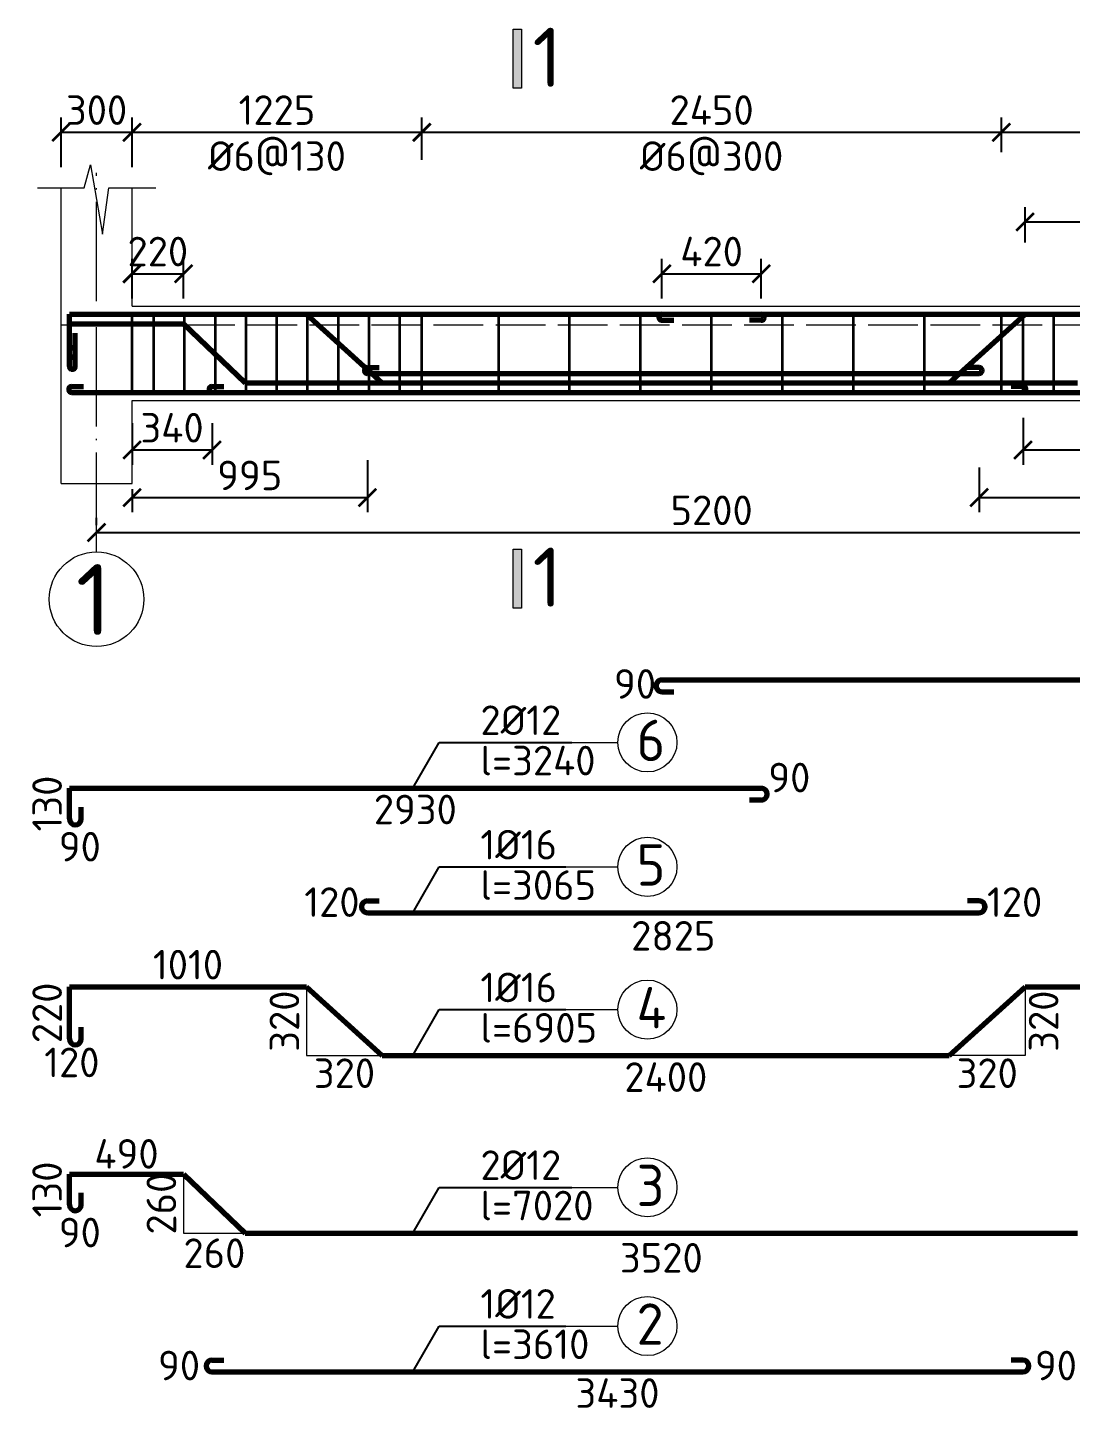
# Model space of a CAD drawing. Header units: millimetres. Extents: x 0 to 4970, y -594 to 1412.
# Drawn here: x 2406.9 to 2495, y 319.1 to 436.4 of the extents above; entities that cross this region are included whole.
import ezdxf

# ---------------------------------------------------------------- set-up
doc = ezdxf.new("R2010")
doc.units = ezdxf.units.MM
doc.header["$LTSCALE"] = 0.35
doc.header["$PDMODE"] = 3
doc.linetypes.add('ACAD_ISO02W100', pattern=[15, 12, -3])
doc.linetypes.add('ACAD_ISO04W100', pattern=[30, 24, -3, 0, -3])
doc.layers.get('0').update_dxf_attribs({"lineweight": 50})
for name, color, linetype, lineweight in [('Cot Dai', 7, 'Continuous', 35), ('Cot thep', 2, 'Continuous', 70), ('Cotthepcat', 3, 'Continuous', 70), ('Duong Bao', 6, 'Continuous', 18), ('Kich Thuoc', 1, 'Continuous', 20), ('Ky Hieu', 4, 'Continuous', 20), ('Net Khuat', 5, 'ACAD_ISO02W100', 20), ('NetCat', 7, 'Continuous', 20), ('Text', 40, 'Continuous', 20), ('Truc', 3, 'ACAD_ISO04W100', 20)]:
    doc.layers.add(name, color=color, linetype=linetype, lineweight=lineweight)
doc.styles.get("Standard").update_dxf_attribs({"font": 'isocpeur.ttf'})
doc.styles.add('VN', font='')
doc.styles.get('VN').set_extended_font_data('TCVN 7284')
doc.dimstyles.new('Dim20', dxfattribs={"dimtxt": 2.5, "dimasz": 1.5, "dimexe": 1.25, "dimexo": 0.625, "dimtad": 1, "dimlfac": 20, "dimtxsty": 'Standard', "dimblk": 'ARCHTICK', "dimcen": 2.5, "dimadec": 0, "dimazin": 0, "dimtfac": 1, "dimtmove": 0, "dimatfit": 3, "dimfxl": 1, "dimarcsym": 0})
doc.dimstyles.new('Dim50', dxfattribs={"dimtxt": 2.5, "dimasz": 1.5, "dimexe": 1.25, "dimexo": 0.625, "dimtad": 1, "dimlfac": 50, "dimtxsty": 'Standard', "dimblk": 'ARCHTICK', "dimcen": 2.5, "dimadec": 0, "dimazin": 0, "dimtfac": 1, "dimtmove": 0, "dimatfit": 3, "dimfxl": 1, "dimarcsym": 0})
doc.dimstyles.new('Dim50KT', dxfattribs={"dimtxt": 2.5, "dimasz": 1.5, "dimexe": 1.25, "dimexo": 0.625, "dimtad": 1, "dimlfac": 50, "dimtxsty": 'Standard', "dimblk": 'ARCHTICK', "dimcen": 2.5, "dimse1": 1, "dimse2": 1, "dimsd1": 1, "dimsd2": 1, "dimadec": 0, "dimazin": 0, "dimtfac": 1, "dimtmove": 0, "dimatfit": 3, "dimfxl": 1, "dimarcsym": 0})

# ---------------------------------------------------------------- blocks, each defined once
blk = doc.blocks.new('_ArchTick')
at = {"color": 0, "linetype": 'ByBlock', "const_width": 0.15}
blk.add_lwpolyline([(-0.5, -0.5), (0.5, 0.5)], dxfattribs=at)
blk = doc.blocks.new('*D1162')
at = {"layer": 'Defpoints', "color": 0}
for p in [(2412.69, 393.75), (2516.69, 393.75), (2516.69, 393.75)]:
    blk.add_point(p, dxfattribs=at)
at = {"layer": 'Kich Thuoc', "color": 0, "lineweight": -2}
for p, q in [((2412.69, 394.38), (2412.69, 395)), ((2516.69, 394.38), (2516.69, 395)), ((2412.69, 393.75), (2516.69, 393.75))]:
    blk.add_line(p, q, dxfattribs=at)
at = {"layer": 'Kich Thuoc', "color": 0, "lineweight": -2, "xscale": 1.5, "yscale": 1.5, "zscale": 1.5, "rotation": 180}
blk.add_blockref('_ArchTick', (2412.69, 393.75), dxfattribs=at)
at = {"layer": 'Kich Thuoc', "color": 0, "lineweight": -2, "xscale": 1.5, "yscale": 1.5, "zscale": 1.5}
blk.add_blockref('_ArchTick', (2516.69, 393.75), dxfattribs=at)
at = {"layer": 'Kich Thuoc', "color": 0, "insert": (2464.69, 395.63), "char_height": 2.5, "attachment_point": 5}
blk.add_mtext('5200', dxfattribs=at)
blk = doc.blocks.new('*D1164')
at = {"layer": 'Defpoints', "color": 0}
for p in [(2415.69, 427.59), (2409.69, 424.02), (2415.69, 424.02)]:
    blk.add_point(p, dxfattribs=at)
at = {"layer": 'Kich Thuoc', "color": 0, "lineweight": -2}
for p, q in [((2409.69, 424.65), (2409.69, 428.84)), ((2415.69, 424.65), (2415.69, 428.84)), ((2409.69, 427.59), (2415.69, 427.59))]:
    blk.add_line(p, q, dxfattribs=at)
at = {"layer": 'Kich Thuoc', "color": 0, "lineweight": -2, "xscale": 1.5, "yscale": 1.5, "zscale": 1.5, "rotation": 180}
blk.add_blockref('_ArchTick', (2409.69, 427.59), dxfattribs=at)
at = {"layer": 'Kich Thuoc', "color": 0, "lineweight": -2, "xscale": 1.5, "yscale": 1.5, "zscale": 1.5}
blk.add_blockref('_ArchTick', (2415.69, 427.59), dxfattribs=at)
at = {"layer": 'Kich Thuoc', "color": 0, "insert": (2412.69, 429.47), "char_height": 2.5, "attachment_point": 5}
blk.add_mtext('300', dxfattribs=at)
blk = doc.blocks.new('*D1165')
at = {"layer": 'Defpoints', "color": 0}
for p in [(2440.19, 427.59), (2415.69, 424.02), (2440.19, 424.65)]:
    blk.add_point(p, dxfattribs=at)
at = {"layer": 'Kich Thuoc', "color": 0, "lineweight": -2}
for p, q in [((2415.69, 424.65), (2415.69, 428.84)), ((2440.19, 425.27), (2440.19, 428.84)), ((2415.69, 427.59), (2440.19, 427.59))]:
    blk.add_line(p, q, dxfattribs=at)
at = {"layer": 'Kich Thuoc', "color": 0, "lineweight": -2, "xscale": 1.5, "yscale": 1.5, "zscale": 1.5, "rotation": 180}
blk.add_blockref('_ArchTick', (2415.69, 427.59), dxfattribs=at)
at = {"layer": 'Kich Thuoc', "color": 0, "lineweight": -2, "xscale": 1.5, "yscale": 1.5, "zscale": 1.5}
blk.add_blockref('_ArchTick', (2440.19, 427.59), dxfattribs=at)
at = {"layer": 'Kich Thuoc', "color": 0, "insert": (2427.94, 429.47), "char_height": 2.5, "attachment_point": 5}
blk.add_mtext('1225', dxfattribs=at)
blk = doc.blocks.new('*D1166')
at = {"layer": 'Defpoints', "color": 0}
for p in [(2489.19, 427.59), (2489.19, 425.27), (2440.19, 424.65)]:
    blk.add_point(p, dxfattribs=at)
at = {"layer": 'Kich Thuoc', "color": 0, "lineweight": -2}
for p, q in [((2440.19, 425.27), (2440.19, 428.84)), ((2489.19, 425.9), (2489.19, 428.84)), ((2440.19, 427.59), (2489.19, 427.59))]:
    blk.add_line(p, q, dxfattribs=at)
at = {"layer": 'Kich Thuoc', "color": 0, "lineweight": -2, "xscale": 1.5, "yscale": 1.5, "zscale": 1.5, "rotation": 180}
blk.add_blockref('_ArchTick', (2440.19, 427.59), dxfattribs=at)
at = {"layer": 'Kich Thuoc', "color": 0, "lineweight": -2, "xscale": 1.5, "yscale": 1.5, "zscale": 1.5}
blk.add_blockref('_ArchTick', (2489.19, 427.59), dxfattribs=at)
at = {"layer": 'Kich Thuoc', "color": 0, "insert": (2464.69, 429.47), "char_height": 2.5, "attachment_point": 5}
blk.add_mtext('2450', dxfattribs=at)
blk = doc.blocks.new('*D1167')
at = {"layer": 'Defpoints', "color": 0}
for p in [(2513.69, 427.59), (2489.19, 425.27), (2513.69, 425.9)]:
    blk.add_point(p, dxfattribs=at)
at = {"layer": 'Kich Thuoc', "color": 0, "lineweight": -2}
for p, q in [((2489.19, 425.9), (2489.19, 428.84)), ((2513.69, 426.52), (2513.69, 428.84)), ((2489.19, 427.59), (2513.69, 427.59))]:
    blk.add_line(p, q, dxfattribs=at)
at = {"layer": 'Kich Thuoc', "color": 0, "lineweight": -2, "xscale": 1.5, "yscale": 1.5, "zscale": 1.5, "rotation": 180}
blk.add_blockref('_ArchTick', (2489.19, 427.59), dxfattribs=at)
at = {"layer": 'Kich Thuoc', "color": 0, "lineweight": -2, "xscale": 1.5, "yscale": 1.5, "zscale": 1.5}
blk.add_blockref('_ArchTick', (2513.69, 427.59), dxfattribs=at)
at = {"layer": 'Kich Thuoc', "color": 0, "insert": (2501.44, 429.47), "char_height": 2.5, "attachment_point": 5}
blk.add_mtext('1225', dxfattribs=at)
blk = doc.blocks.new('*D1216')
at = {"layer": 'Defpoints', "color": 0}
for p in [(2420.05, 415.63), (2415.69, 412.9), (2420.05, 412.9)]:
    blk.add_point(p, dxfattribs=at)
at = {"layer": 'Kich Thuoc', "color": 0, "lineweight": -2}
for p, q in [((2415.69, 413.53), (2415.69, 416.88)), ((2420.05, 413.53), (2420.05, 416.88)), ((2415.69, 415.63), (2420.05, 415.63))]:
    blk.add_line(p, q, dxfattribs=at)
at = {"layer": 'Kich Thuoc', "color": 0, "lineweight": -2, "xscale": 1.5, "yscale": 1.5, "zscale": 1.5, "rotation": 180}
blk.add_blockref('_ArchTick', (2415.69, 415.63), dxfattribs=at)
at = {"layer": 'Kich Thuoc', "color": 0, "lineweight": -2, "xscale": 1.5, "yscale": 1.5, "zscale": 1.5}
blk.add_blockref('_ArchTick', (2420.05, 415.63), dxfattribs=at)
at = {"layer": 'Kich Thuoc', "color": 0, "insert": (2417.87, 417.51), "char_height": 2.5, "attachment_point": 5}
blk.add_mtext('220', dxfattribs=at)
blk = doc.blocks.new('*D1174')
at = {"layer": 'Defpoints', "color": 0}
for p in [(2491.02, 404.06), (2513.69, 404.25), (2513.69, 400.73)]:
    blk.add_point(p, dxfattribs=at)
at = {"layer": 'Kich Thuoc', "color": 0, "lineweight": -2}
for p, q in [((2513.69, 403.63), (2513.69, 399.48)), ((2491.02, 403.44), (2491.02, 399.48)), ((2491.02, 400.73), (2513.69, 400.73))]:
    blk.add_line(p, q, dxfattribs=at)
at = {"layer": 'Kich Thuoc', "color": 0, "lineweight": -2, "xscale": 1.5, "yscale": 1.5, "zscale": 1.5, "rotation": 180}
blk.add_blockref('_ArchTick', (2491.02, 400.73), dxfattribs=at)
at = {"layer": 'Kich Thuoc', "color": 0, "lineweight": -2, "xscale": 1.5, "yscale": 1.5, "zscale": 1.5}
blk.add_blockref('_ArchTick', (2513.69, 400.73), dxfattribs=at)
at = {"layer": 'Kich Thuoc', "color": 0, "insert": (2502.35, 402.61), "char_height": 2.5, "attachment_point": 5}
blk.add_mtext('1135', dxfattribs=at)
blk = doc.blocks.new('*D1086')
at = {"layer": 'Defpoints', "color": 0}
for p in [(2415.69, 403.63), (2422.45, 403.63), (2422.45, 400.73)]:
    blk.add_point(p, dxfattribs=at)
at = {"layer": 'Kich Thuoc', "color": 0, "lineweight": -2}
for p, q in [((2415.69, 403), (2415.69, 399.48)), ((2422.45, 403), (2422.45, 399.48)), ((2415.69, 400.73), (2422.45, 400.73))]:
    blk.add_line(p, q, dxfattribs=at)
at = {"layer": 'Kich Thuoc', "color": 0, "lineweight": -2, "xscale": 1.5, "yscale": 1.5, "zscale": 1.5, "rotation": 180}
blk.add_blockref('_ArchTick', (2415.69, 400.73), dxfattribs=at)
at = {"layer": 'Kich Thuoc', "color": 0, "lineweight": -2, "xscale": 1.5, "yscale": 1.5, "zscale": 1.5}
blk.add_blockref('_ArchTick', (2422.45, 400.73), dxfattribs=at)
at = {"layer": 'Kich Thuoc', "color": 0, "insert": (2419.07, 402.61), "char_height": 2.5, "attachment_point": 5}
blk.add_mtext('340', dxfattribs=at)
blk = doc.blocks.new('*D1114')
at = {"layer": 'Defpoints', "color": 0}
for p in [(2513.69, 420.02), (2513.69, 417.79), (2491.19, 417.65)]:
    blk.add_point(p, dxfattribs=at)
at = {"layer": 'Kich Thuoc', "color": 0, "lineweight": -2}
for p, q in [((2491.19, 418.27), (2491.19, 421.27)), ((2513.69, 418.41), (2513.69, 421.27)), ((2491.19, 420.02), (2513.69, 420.02))]:
    blk.add_line(p, q, dxfattribs=at)
at = {"layer": 'Kich Thuoc', "color": 0, "lineweight": -2, "xscale": 1.5, "yscale": 1.5, "zscale": 1.5, "rotation": 180}
blk.add_blockref('_ArchTick', (2491.19, 420.02), dxfattribs=at)
at = {"layer": 'Kich Thuoc', "color": 0, "lineweight": -2, "xscale": 1.5, "yscale": 1.5, "zscale": 1.5}
blk.add_blockref('_ArchTick', (2513.69, 420.02), dxfattribs=at)
at = {"layer": 'Kich Thuoc', "color": 0, "insert": (2502.44, 421.9), "char_height": 2.5, "attachment_point": 5}
blk.add_mtext('1125', dxfattribs=at)
blk = doc.blocks.new('_None')
blk = doc.blocks.new('*D1193')
at = {"layer": 'Defpoints', "color": 0}
for p in [(2410.39, 339.5), (2410.39, 336.9), (2410.39, 336.9)]:
    blk.add_point(p, dxfattribs=at)
at = {"layer": 'Kich Thuoc', "color": 0, "insert": (2408.51, 338.2), "char_height": 2.5, "attachment_point": 5, "rotation": 90}
blk.add_mtext('130', dxfattribs=at)
blk = doc.blocks.new('*D1218')
at = {"layer": 'Defpoints', "color": 0}
for p in [(2410.39, 372.13), (2410.39, 369.53), (2410.39, 369.53)]:
    blk.add_point(p, dxfattribs=at)
at = {"layer": 'Kich Thuoc', "color": 0, "insert": (2408.51, 370.83), "char_height": 2.5, "attachment_point": 5, "rotation": 90}
blk.add_mtext('130', dxfattribs=at)
blk = doc.blocks.new('*D1219')
at = {"layer": 'Defpoints', "color": 0}
for p in [(2410.39, 355.33), (2410.39, 350.93), (2410.39, 350.93)]:
    blk.add_point(p, dxfattribs=at)
at = {"layer": 'Kich Thuoc', "color": 0, "insert": (2408.51, 353.13), "char_height": 2.5, "attachment_point": 5, "rotation": 90}
blk.add_mtext('220', dxfattribs=at)
blk = doc.blocks.new('*D1177')
at = {"layer": 'Defpoints', "color": 0}
for p in [(2435.59, 362.47), (2487.31, 362.47), (2487.31, 357.78)]:
    blk.add_point(p, dxfattribs=at)
at = {"layer": 'Kich Thuoc', "color": 0, "insert": (2461.45, 359.65), "char_height": 2.5, "attachment_point": 5}
blk.add_mtext('2825', dxfattribs=at)
blk = doc.blocks.new('*D1220')
at = {"layer": 'Defpoints', "color": 0}
for p in [(2410.39, 355.33), (2430.45, 355.33), (2430.45, 355.33)]:
    blk.add_point(p, dxfattribs=at)
at = {"layer": 'Kich Thuoc', "color": 0, "insert": (2420.42, 357.21), "char_height": 2.5, "attachment_point": 5}
blk.add_mtext('1010', dxfattribs=at)
blk = doc.blocks.new('*D1221')
at = {"layer": 'Defpoints', "color": 0}
for p in [(2430.45, 349.53), (2436.85, 349.53), (2436.85, 346.15)]:
    blk.add_point(p, dxfattribs=at)
at = {"layer": 'Kich Thuoc', "color": 0, "insert": (2433.65, 348.03), "char_height": 2.5, "attachment_point": 5}
blk.add_mtext('320', dxfattribs=at)
blk = doc.blocks.new('*D1222')
at = {"layer": 'Defpoints', "color": 0}
for p in [(2430.45, 355.33), (2430.45, 349.53), (2430.45, 349.53)]:
    blk.add_point(p, dxfattribs=at)
at = {"layer": 'Kich Thuoc', "color": 0, "insert": (2428.57, 352.43), "char_height": 2.5, "attachment_point": 5, "rotation": 90}
blk.add_mtext('320', dxfattribs=at)
blk = doc.blocks.new('*D1223')
at = {"layer": 'Defpoints', "color": 0}
for p in [(2484.79, 349.53), (2491.19, 349.53), (2484.79, 346.15)]:
    blk.add_point(p, dxfattribs=at)
at = {"layer": 'Kich Thuoc', "color": 0, "insert": (2487.99, 348.03), "char_height": 2.5, "attachment_point": 5}
blk.add_mtext('320', dxfattribs=at)
blk = doc.blocks.new('*D1178')
at = {"layer": 'Defpoints', "color": 0}
for p in [(2494.63, 355.33), (2494.63, 349.53), (2494.63, 349.53)]:
    blk.add_point(p, dxfattribs=at)
at = {"layer": 'Kich Thuoc', "color": 0, "insert": (2492.76, 352.43), "char_height": 2.5, "attachment_point": 5, "rotation": 90}
blk.add_mtext('320', dxfattribs=at)
blk = doc.blocks.new('*D1179')
at = {"layer": 'Defpoints', "color": 0}
for p in [(2436.85, 349.89), (2484.79, 349.89), (2484.79, 345.83)]:
    blk.add_point(p, dxfattribs=at)
at = {"layer": 'Kich Thuoc', "color": 0, "insert": (2460.82, 347.7), "char_height": 2.5, "attachment_point": 5}
blk.add_mtext('2400', dxfattribs=at)
blk = doc.blocks.new('*D1180')
at = {"layer": 'Defpoints', "color": 0}
for p in [(2491.19, 355.11), (2533.88, 355.11), (2533.88, 355.11)]:
    blk.add_point(p, dxfattribs=at)
at = {"layer": 'Kich Thuoc', "color": 0, "insert": (2512.54, 356.99), "char_height": 2.5, "attachment_point": 5}
blk.add_mtext('2135', dxfattribs=at)
blk = doc.blocks.new('*D1181')
at = {"layer": 'Defpoints', "color": 0}
for p in [(2410.39, 339.34), (2420.05, 339.34), (2420.05, 339.34)]:
    blk.add_point(p, dxfattribs=at)
at = {"layer": 'Kich Thuoc', "color": 0, "insert": (2415.22, 341.21), "char_height": 2.5, "attachment_point": 5}
blk.add_mtext('490', dxfattribs=at)
blk = doc.blocks.new('*D1224')
at = {"layer": 'Defpoints', "color": 0}
for p in [(2420.05, 334.5), (2425.25, 334.5), (2425.25, 330.93)]:
    blk.add_point(p, dxfattribs=at)
at = {"layer": 'Kich Thuoc', "color": 0, "insert": (2422.65, 332.81), "char_height": 2.5, "attachment_point": 5}
blk.add_mtext('260', dxfattribs=at)
blk = doc.blocks.new('*D1225')
at = {"layer": 'Defpoints', "color": 0}
for p in [(2420.05, 339.5), (2420.05, 334.5), (2420.05, 334.5)]:
    blk.add_point(p, dxfattribs=at)
at = {"layer": 'Kich Thuoc', "color": 0, "insert": (2418.17, 337), "char_height": 2.5, "attachment_point": 5, "rotation": 90}
blk.add_mtext('260', dxfattribs=at)
blk = doc.blocks.new('*D1227')
at = {"layer": 'Defpoints', "color": 0}
for p in [(2425.25, 334.5), (2495.63, 334.5), (2495.63, 330.54)]:
    blk.add_point(p, dxfattribs=at)
at = {"layer": 'Kich Thuoc', "color": 0, "insert": (2460.44, 332.42), "char_height": 2.5, "attachment_point": 5}
blk.add_mtext('3520', dxfattribs=at)
blk = doc.blocks.new('*D1183')
at = {"layer": 'Defpoints', "color": 0}
for p in [(2422.45, 323), (2491.02, 323), (2491.02, 319.11)]:
    blk.add_point(p, dxfattribs=at)
at = {"layer": 'Kich Thuoc', "color": 0, "insert": (2456.73, 320.98), "char_height": 2.5, "attachment_point": 5}
blk.add_mtext('3430', dxfattribs=at)
blk = doc.blocks.new('*D1189')
at = {"layer": 'Defpoints', "color": 0}
for p in [(2460.49, 379.12), (2676.89, 379.12), (2676.89, 377.36)]:
    blk.add_point(p, dxfattribs=at)
at = {"layer": 'Kich Thuoc', "color": 0, "insert": (2568.69, 379.24), "char_height": 2.5, "attachment_point": 5}
blk.add_mtext('10820', dxfattribs=at)
blk = doc.blocks.new('*D1240')
at = {"layer": 'Defpoints', "color": 0}
for p in [(2410.39, 372.13), (2468.89, 372.13), (2468.89, 368.46)]:
    blk.add_point(p, dxfattribs=at)
at = {"layer": 'Kich Thuoc', "color": 0, "insert": (2439.64, 370.33), "char_height": 2.5, "attachment_point": 5}
blk.add_mtext('2930', dxfattribs=at)
blk = doc.blocks.new('*D1190')
at = {"layer": 'Defpoints', "color": 0}
for p in [(2468.89, 415.63), (2460.49, 412.9), (2468.89, 412.9)]:
    blk.add_point(p, dxfattribs=at)
at = {"layer": 'Kich Thuoc', "color": 0, "lineweight": -2}
for p, q in [((2460.49, 413.53), (2460.49, 416.88)), ((2468.89, 413.53), (2468.89, 416.88)), ((2460.49, 415.63), (2468.89, 415.63))]:
    blk.add_line(p, q, dxfattribs=at)
at = {"layer": 'Kich Thuoc', "color": 0, "lineweight": -2, "xscale": 1.5, "yscale": 1.5, "zscale": 1.5, "rotation": 180}
blk.add_blockref('_ArchTick', (2460.49, 415.63), dxfattribs=at)
at = {"layer": 'Kich Thuoc', "color": 0, "lineweight": -2, "xscale": 1.5, "yscale": 1.5, "zscale": 1.5}
blk.add_blockref('_ArchTick', (2468.89, 415.63), dxfattribs=at)
at = {"layer": 'Kich Thuoc', "color": 0, "insert": (2464.69, 417.51), "char_height": 2.5, "attachment_point": 5}
blk.add_mtext('420', dxfattribs=at)
blk = doc.blocks.new('*D1191')
at = {"layer": 'Defpoints', "color": 0}
for p in [(2435.59, 400.51), (2415.69, 398.05), (2435.59, 396.71)]:
    blk.add_point(p, dxfattribs=at)
at = {"layer": 'Kich Thuoc', "color": 0, "lineweight": -2}
for p, q in [((2435.59, 399.88), (2435.59, 395.46)), ((2415.69, 397.42), (2415.69, 395.46)), ((2415.69, 396.71), (2435.59, 396.71))]:
    blk.add_line(p, q, dxfattribs=at)
at = {"layer": 'Kich Thuoc', "color": 0, "lineweight": -2, "xscale": 1.5, "yscale": 1.5, "zscale": 1.5, "rotation": 180}
blk.add_blockref('_ArchTick', (2415.69, 396.71), dxfattribs=at)
at = {"layer": 'Kich Thuoc', "color": 0, "lineweight": -2, "xscale": 1.5, "yscale": 1.5, "zscale": 1.5}
blk.add_blockref('_ArchTick', (2435.59, 396.71), dxfattribs=at)
at = {"layer": 'Kich Thuoc', "color": 0, "insert": (2425.64, 398.58), "char_height": 2.5, "attachment_point": 5}
blk.add_mtext('995', dxfattribs=at)
blk = doc.blocks.new('*D1192')
at = {"layer": 'Defpoints', "color": 0}
for p in [(2487.31, 399.88), (2513.69, 399.88), (2513.69, 396.71)]:
    blk.add_point(p, dxfattribs=at)
at = {"layer": 'Kich Thuoc', "color": 0, "lineweight": -2}
for p, q in [((2487.31, 399.26), (2487.31, 395.46)), ((2513.69, 399.26), (2513.69, 395.46)), ((2487.31, 396.71), (2513.69, 396.71))]:
    blk.add_line(p, q, dxfattribs=at)
at = {"layer": 'Kich Thuoc', "color": 0, "lineweight": -2, "xscale": 1.5, "yscale": 1.5, "zscale": 1.5, "rotation": 180}
blk.add_blockref('_ArchTick', (2487.31, 396.71), dxfattribs=at)
at = {"layer": 'Kich Thuoc', "color": 0, "lineweight": -2, "xscale": 1.5, "yscale": 1.5, "zscale": 1.5}
blk.add_blockref('_ArchTick', (2513.69, 396.71), dxfattribs=at)
at = {"layer": 'Kich Thuoc', "color": 0, "insert": (2500.5, 398.58), "char_height": 2.5, "attachment_point": 5}
blk.add_mtext('1320', dxfattribs=at)

msp = doc.modelspace()

# ---------------------------------------------------------------- hatches: boundary and pattern name
at = {"layer": 'NetCat'}
h = msp.add_hatch(color=256, dxfattribs=at)
h.paths.add_polyline_path([(2447.925547, 436.313503), (2448.625547, 436.313503), (2448.625547, 431.313503), (2447.925547, 431.313503)])
edge = h.paths.add_edge_path(flags=17)
edge.add_line((2447.925547, 431.313503), (2447.925547, 436.313503))
h = msp.add_hatch(color=256, dxfattribs=at)
h.paths.add_polyline_path([(2447.925547, 392.352505), (2448.625547, 392.352505), (2448.625547, 387.352505), (2447.925547, 387.352505)])
edge = h.paths.add_edge_path(flags=17)
edge.add_line((2447.925547, 387.352505), (2447.925547, 392.352505))

# ---------------------------------------------------------------- linework, layer by layer
at = {"layer": 'Cot Dai'}
for p, q in [((2415.687385, 405.600186), (2415.687385, 412.200186)), ((2417.537385, 405.600186), (2417.537385, 412.200186)), ((2420.137385, 405.600186), (2420.137385, 412.200186)), ((2422.737385, 405.600186), (2422.737385, 412.200186)), ((2425.337385, 405.600186), (2425.337385, 412.200186)), ((2427.937385, 405.600186), (2427.937385, 412.200186)), ((2430.537385, 405.600186), (2430.537385, 412.200186)), ((2433.137385, 405.600186), (2433.137385, 412.200186)), ((2435.737385, 405.600186), (2435.737385, 412.200186)), ((2438.337385, 405.600186), (2438.337385, 412.200186)), ((2440.187385, 405.600186), (2440.187385, 412.200186)), ((2446.687385, 405.600186), (2446.687385, 412.200186)), ((2452.687385, 405.600186), (2452.687385, 412.200186)), ((2458.687385, 405.600186), (2458.687385, 412.200186)), ((2464.687385, 405.600186), (2464.687385, 412.200186)), ((2470.687385, 405.600186), (2470.687385, 412.200186)), ((2476.687385, 405.600186), (2476.687385, 412.200186)), ((2482.687385, 405.600186), (2482.687385, 412.200186)), ((2489.187385, 405.600186), (2489.187385, 412.200186)), ((2491.037385, 405.600186), (2491.037385, 412.200186)), ((2493.637385, 405.600186), (2493.637385, 412.200186))]:
    msp.add_line(p, q, dxfattribs=at)
at = {"layer": 'Cot thep'}
for p, q in [((2410.387385, 412.200186), (2467.887385, 412.200186)), ((2410.387385, 412.200186), (2425.248426, 412.200186)), ((2410.387385, 409.600186), (2410.387385, 412.200186)), ((2410.387385, 407.800186), (2410.387385, 412.200186)), ((2430.448426, 412.200186), (2436.848426, 406.400186)), ((2461.487385, 412.200186), (2672.687385, 412.200186)), ((2484.789258, 406.400186), (2491.189258, 412.200186)), ((2410.387385, 411.400186), (2420.048426, 411.400186)), ((2410.387385, 408.800186), (2410.387385, 411.400186)), ((2420.048426, 411.400186), (2425.248426, 406.400186)), ((2460.487385, 411.700186), (2461.487385, 411.700186)), ((2468.887385, 411.700186), (2467.887385, 411.700186)), ((2410.887385, 409.600186), (2410.887385, 410.600186)), ((2410.887385, 408.800186), (2410.887385, 409.800186)), ((2410.887385, 407.800186), (2410.887385, 408.800186)), ((2435.586981, 407.200186), (2487.314743, 407.200186)), ((2425.248426, 406.400186), (2495.63138, 406.400186)), ((2436.848426, 406.400186), (2484.789258, 406.400186)), ((2410.587385, 405.600186), (2519.687385, 405.600186)), ((2460.487385, 381.284687), (2676.887385, 381.284687)), ((2410.387385, 372.127763), (2468.887385, 372.127763)), ((2410.387385, 369.527763), (2410.387385, 372.127763)), ((2435.586981, 361.601058), (2487.314743, 361.601058)), ((2410.387385, 355.330708), (2430.448426, 355.330708)), ((2410.387385, 350.930708), (2410.387385, 355.330708)), ((2430.448426, 355.330708), (2436.848426, 349.530708)), ((2484.789258, 349.530708), (2491.189258, 355.330708)), ((2491.189258, 355.330708), (2533.881748, 355.330708)), ((2436.848426, 349.530708), (2484.789258, 349.530708)), ((2410.387385, 339.502834), (2420.048426, 339.502834)), ((2410.387385, 336.902834), (2410.387385, 339.502834)), ((2420.048426, 339.502834), (2425.248426, 334.502834)), ((2425.248426, 334.502834), (2495.63138, 334.502834)), ((2422.448426, 322.771229), (2491.017383, 322.771229))]:
    msp.add_line(p, q, dxfattribs=at)
for centre, start, end in [((2460.487385, 411.950186), 90, 270), ((2468.887385, 411.950186), 270, 90), ((2410.637385, 409.600186), 180, 0), ((2410.637385, 408.800186), 180, 0), ((2410.637385, 407.800186), 180, 0)]:
    msp.add_arc(centre, 0.25, start, end, dxfattribs=at)
at = {"layer": 'Cotthepcat'}
for p, q in [((2435.586981, 407.700186), (2436.586981, 407.700186)), ((2487.314743, 407.700186), (2486.314743, 407.700186)), ((2410.587385, 406.100186), (2411.587385, 406.100186)), ((2422.448426, 406.100186), (2423.448426, 406.100186)), ((2491.017383, 406.100186), (2490.017383, 406.100186)), ((2460.487385, 380.284687), (2461.487385, 380.284687)), ((2468.887385, 371.127763), (2467.887385, 371.127763)), ((2411.387385, 369.527763), (2411.387385, 370.527763)), ((2435.586981, 362.601058), (2436.586981, 362.601058)), ((2487.314743, 362.601058), (2486.314743, 362.601058)), ((2411.387385, 350.930708), (2411.387385, 351.930708)), ((2411.387385, 336.902834), (2411.387385, 337.902834)), ((2422.448426, 323.771229), (2423.448426, 323.771229)), ((2491.017383, 323.771229), (2490.017383, 323.771229))]:
    msp.add_line(p, q, dxfattribs=at)
for centre, radius, start, end in [((2435.586981, 407.450186), 0.25, 90, 270), ((2487.314743, 407.450186), 0.25, 270, 90), ((2410.587385, 405.850186), 0.25, 90, 270), ((2422.448426, 405.850186), 0.25, 90, 270), ((2491.017383, 405.850186), 0.25, 270, 90), ((2460.487385, 380.784687), 0.5, 90, 270), ((2468.887385, 371.627763), 0.5, 270, 90), ((2410.887385, 369.527763), 0.5, 180, 0), ((2435.586981, 362.101058), 0.5, 90, 270), ((2487.314743, 362.101058), 0.5, 270, 90), ((2410.887385, 350.930708), 0.5, 180, 0), ((2410.887385, 336.902834), 0.5, 180, 0), ((2422.448426, 323.271229), 0.5, 90, 270), ((2491.017383, 323.271229), 0.5, 270, 90)]:
    msp.add_arc(centre, radius, start, end, dxfattribs=at)
at = {"layer": 'Duong Bao'}
for p, q in [((2409.687385, 397.900186), (2409.687385, 422.900186)), ((2415.687385, 412.900186), (2415.687385, 422.900186)), ((2415.687385, 412.900186), (2513.687385, 412.900186)), ((2415.687385, 397.900186), (2415.687385, 404.900186)), ((2415.687385, 404.900186), (2513.687385, 404.900186)), ((2409.687385, 397.900186), (2415.687385, 397.900186))]:
    msp.add_line(p, q, dxfattribs=at)
at = {"layer": 'Kich Thuoc'}
for p, q in [((2430.448426, 355.330708), (2430.448426, 349.530708)), ((2491.189258, 355.330708), (2491.189258, 349.530708)), ((2430.448426, 349.530708), (2436.848426, 349.530708)), ((2491.189258, 349.530708), (2484.789258, 349.530708)), ((2420.048426, 339.502834), (2420.048426, 334.502834)), ((2420.048426, 334.502834), (2425.248426, 334.502834))]:
    msp.add_line(p, q, dxfattribs=at)
at = {"layer": 'Ky Hieu'}
for p, q in [((2446.36252, 376.002379), (2456.76252, 376.002379)), ((2446.05002, 365.475674), (2456.76252, 365.475674)), ((2446.05002, 353.405324), (2456.76252, 353.405324)), ((2446.05002, 338.37745), (2456.76252, 338.37745)), ((2446.36252, 326.645845), (2456.76252, 326.645845))]:
    msp.add_line(p, q, dxfattribs=at)
msp.add_lwpolyline([(2407.687385, 422.900186), (2407.687385, 422.900186), (2411.652109, 422.900186), (2412.169747, 424.832037), (2413.205023, 418.968334), (2413.722661, 422.900186), (2417.687385, 422.900186), (2417.687385, 422.900186)], dxfattribs=at)
for centre, radius in [((2412.687385, 388.108771), 4), ((2459.26252, 376.002379), 2.5), ((2459.26252, 365.475674), 2.5), ((2459.26252, 353.405324), 2.5), ((2459.26252, 338.37745), 2.5), ((2459.26252, 326.645845), 2.5)]:
    msp.add_circle(centre, radius, dxfattribs=at)
at = {"layer": 'Net Khuat'}
msp.add_line((2409.687385, 411.300186), (2672.687385, 411.300186), dxfattribs=at)
at = {"layer": 'NetCat'}
for p, q in [((2447.925547, 431.313503), (2447.925547, 436.313503)), ((2447.925547, 431.313503), (2447.925547, 436.313503)), ((2447.925547, 387.352505), (2447.925547, 392.352505)), ((2447.925547, 387.352505), (2447.925547, 392.352505))]:
    msp.add_line(p, q, dxfattribs=at)
for points in [[(2447.925547, 436.313503), (2448.625547, 436.313503), (2448.625547, 431.313503), (2447.925547, 431.313503), (2447.925547, 436.313503)], [(2447.925547, 392.352505), (2448.625547, 392.352505), (2448.625547, 387.352505), (2447.925547, 387.352505), (2447.925547, 392.352505)]]:
    msp.add_lwpolyline(points, dxfattribs=at)
at = {"layer": 'Truc'}
msp.add_line((2412.687385, 392.108771), (2412.687385, 424.16454), dxfattribs=at)

# ---------------------------------------------------------------- texts
at = {"layer": 'Kich Thuoc', "color": 2}
msp.add_text('1', height=6, dxfattribs=at).set_placement((2410.937385, 385.077682))
at = {"layer": 'Kich Thuoc', "char_height": 2.5}
for s, insert, width, attachment_point in [('%%C6@130', (2427.937385, 425.394663), 24.5, 5), ('%%C6@300', (2464.687385, 425.394663), 24.5, 5), ('90', (2456.438435, 382.196358), 3.45107973, 1), ('90', (2469.483995, 374.281298), 3.45107973, 1), ('90', (2409.495338, 368.432477), 3.45107973, 1), ('120', (2430.254546, 363.747542), 3.45107973, 1), ('120', (2492.647178, 363.747542), 3.45107973, 3), ('120', (2408.263974, 350.192478), 3.45107973, 1), ('90', (2409.495338, 335.807548), 3.45107973, 1), ('90', (2421.440877, 324.561354), 3.45107973, 3), ('90', (2492.024931, 324.561354), 3.45107973, 1)]:
    msp.add_mtext(s, dxfattribs=dict(at, insert=insert, width=width, attachment_point=attachment_point))
at = {"layer": 'Ky Hieu', "style": 'VN'}
for s, p in [('6', (2458.348496, 374.419245)), ('5', (2458.348496, 363.892539)), ('4', (2458.348496, 351.822189)), ('3', (2458.348496, 336.794316)), ('2', (2458.348496, 325.06271))]:
    msp.add_text(s, height=3.5, dxfattribs=at).set_placement(p)
at = {"layer": 'Ky Hieu', "char_height": 2.5, "attachment_point": 7}
for s, insert in [('2%%C12', (2445.142177, 376.627379)), ('l=3240', (2445.142177, 373.21586)), ('1%%C16', (2445.142177, 366.100674)), ('l=3065', (2445.142177, 362.689155)), ('1%%C16', (2445.142177, 354.030324)), ('l=6905', (2445.142177, 350.618805)), ('2%%C12', (2445.142177, 339.00245)), ('l=7020', (2445.142177, 335.590931)), ('1%%C12', (2445.142177, 327.270845)), ('l=3610', (2445.142177, 323.859326))]:
    msp.add_mtext(s, dxfattribs=dict(at, insert=insert))
at = {"layer": 'Text', "char_height": 5, "width": 11.43756339, "attachment_point": 1}
for insert in [(2449.548941, 436.433304), (2449.548941, 392.472307)]:
    msp.add_mtext('1', dxfattribs=dict(at, insert=insert))

# ---------------------------------------------------------------- dimensions: what is measured, and where the dimension line sits
at = {"layer": 'Kich Thuoc'}
for base, p1, p2, dimstyle, picture, middle in [((2415.687385, 427.591357), (2409.687385, 424.022348), (2415.687385, 424.022348), 'Dim50', '*D1164', (2412.687385, 427.591357)), ((2425.248426, 330.9338), (2420.048426, 334.502834), (2425.248426, 334.502834), 'Dim50KT', '*D1224', (2422.648426, 330.9338))]:
    dim = msp.add_linear_dim(base=base, p1=p1, p2=p2, dimstyle=dimstyle, dxfattribs=at)
    dim.commit()
    dim.dimension.update_dxf_attribs({"geometry": picture, "text_midpoint": middle, "dimtype": 160})
for base, p1, p2, picture, middle in [((2440.187385, 427.591357), (2415.687385, 424.022348), (2440.187385, 424.647348), '*D1165', (2427.937385, 429.466357)), ((2489.187385, 427.591357), (2440.187385, 424.647348), (2489.187385, 425.272348), '*D1166', (2464.687385, 429.466357)), ((2513.687385, 427.591357), (2489.187385, 425.272348), (2513.687385, 425.897348), '*D1167', (2501.437385, 429.466357))]:
    dim = msp.add_linear_dim(base=base, p1=p1, p2=p2, dimstyle='Dim50', override={"dimtmove": 1}, dxfattribs=at)
    dim.commit()
    dim.dimension.update_dxf_attribs({"geometry": picture, "text_midpoint": middle})
dim = msp.add_linear_dim(base=(2513.687385, 420.021952), p1=(2491.189258, 417.64582), p2=(2513.687385, 417.788731), text='1125', dimstyle='Dim50', override={"dimldrblk": 'None'}, dxfattribs=at)
dim.commit()
dim.dimension.update_dxf_attribs({"geometry": '*D1114', "text_midpoint": (2502.438321, 421.896952)})
dim = msp.add_linear_dim(base=(2420.048426, 415.6312), p1=(2415.687385, 412.900186), p2=(2420.048426, 412.900186), text='220', dimstyle='Dim50', dxfattribs=at)
dim.commit()
dim.dimension.update_dxf_attribs({"geometry": '*D1216', "text_midpoint": (2417.867905, 415.6312), "dimtype": 160})
for base, p1, p2, dimstyle, picture, middle in [((2468.887385, 415.6312), (2460.487385, 412.900186), (2468.887385, 412.900186), 'Dim50', '*D1190', (2464.687385, 417.5062)), ((2516.687385, 393.75065), (2412.687385, 393.75065), (2516.687385, 393.75065), 'Dim50', '*D1162', (2464.687385, 395.62565)), ((2676.887385, 377.363228), (2460.487385, 379.117504), (2676.887385, 379.117504), 'Dim50KT', '*D1189', (2568.687385, 379.238228)), ((2436.848426, 346.153828), (2430.448426, 349.530708), (2436.848426, 349.530708), 'Dim50KT', '*D1221', (2433.648426, 348.028828))]:
    dim = msp.add_linear_dim(base=base, p1=p1, p2=p2, dimstyle=dimstyle, dxfattribs=at)
    dim.commit()
    dim.dimension.update_dxf_attribs({"geometry": picture, "text_midpoint": middle})
for base, p1, p2, text, dimstyle, picture, middle in [((2422.448426, 400.733203), (2415.687385, 403.628536), (2422.448426, 403.628536), '340', 'Dim50', '*D1086', (2419.067905, 402.608203)), ((2513.687385, 400.733203), (2491.017383, 404.06198), (2513.687385, 404.253536), '1135', 'Dim50', '*D1174', (2502.352384, 402.608203)), ((2435.586981, 396.706192), (2415.687385, 398.049712), (2435.586981, 400.506633), '995', 'Dim50', '*D1191', (2425.637183, 398.581192)), ((2513.687385, 396.706192), (2487.314743, 399.881633), (2513.687385, 399.881633), '1320', 'Dim50', '*D1192', (2500.501064, 398.581192)), ((2468.887385, 368.455542), (2410.387385, 372.127763), (2468.887385, 372.127763), '2930', 'Dim50KT', '*D1240', (2439.637385, 370.330542)), ((2487.314743, 357.77776), (2435.586981, 362.46546), (2487.314743, 362.46546), '2825', 'Dim50KT', '*D1177', (2461.450862, 359.65276)), ((2430.448426, 355.330708), (2410.387385, 355.330708), (2430.448426, 355.330708), '1010', 'Dim50KT', '*D1220', (2420.417905, 357.205708)), ((2533.881748, 355.113097), (2491.189258, 355.113097), (2533.881748, 355.113097), '2135', 'Dim50KT', '*D1180', (2512.535503, 356.988097)), ((2420.048426, 339.338373), (2410.387385, 339.338373), (2420.048426, 339.338373), '490', 'Dim50KT', '*D1181', (2415.217905, 341.213373)), ((2495.63138, 330.543576), (2425.248426, 334.502834), (2495.63138, 334.502834), '3520', 'Dim50KT', '*D1227', (2460.439903, 332.418576)), ((2491.017383, 319.105897), (2422.448426, 322.999915), (2491.017383, 322.999915), '3430', 'Dim50KT', '*D1183', (2456.732904, 320.980897))]:
    dim = msp.add_linear_dim(base=base, p1=p1, p2=p2, text=text, dimstyle=dimstyle, dxfattribs=at)
    dim.commit()
    dim.dimension.update_dxf_attribs({"geometry": picture, "text_midpoint": middle})
for base, p1, p2, picture, middle in [((2410.387385, 369.527763), (2410.387385, 372.127763), (2410.387385, 369.527763), '*D1218', (2410.387385, 370.827763)), ((2410.387385, 350.930708), (2410.387385, 355.330708), (2410.387385, 350.930708), '*D1219', (2410.387385, 353.130708)), ((2410.387385, 336.902834), (2410.387385, 339.502834), (2410.387385, 336.902834), '*D1193', (2410.387385, 338.202834))]:
    dim = msp.add_linear_dim(base=base, p1=p1, p2=p2, angle=90, dimstyle='Dim50KT', dxfattribs=at)
    dim.commit()
    dim.dimension.update_dxf_attribs({"geometry": picture, "text_midpoint": middle, "dimtype": 160})
for base, p1, p2, text, picture, middle in [((2430.448426, 349.530708), (2430.448426, 355.330708), (2430.448426, 349.530708), '320', '*D1222', (2430.448426, 352.430708)), ((2494.632346, 349.530708), (2494.632346, 355.330708), (2494.632346, 349.530708), '320', '*D1178', (2494.632346, 352.430708)), ((2420.048426, 334.502834), (2420.048426, 339.502834), (2420.048426, 334.502834), '260', '*D1225', (2420.048426, 337.002834))]:
    dim = msp.add_linear_dim(base=base, p1=p1, p2=p2, angle=90, text=text, dimstyle='Dim50KT', dxfattribs=at)
    dim.commit()
    dim.dimension.update_dxf_attribs({"geometry": picture, "text_midpoint": middle, "dimtype": 160})
dim = msp.add_aligned_dim(p1=(2436.848426, 349.894185), p2=(2484.789258, 349.894185), distance=-4.064972, text='2400', dimstyle='Dim50KT', dxfattribs=at)
dim.commit()
dim.dimension.update_dxf_attribs({"geometry": '*D1179', "text_midpoint": (2460.818842, 347.704214)})
dim = msp.add_linear_dim(base=(2484.789258, 346.153828), p1=(2491.189258, 349.530708), p2=(2484.789258, 349.530708), angle=180, dimstyle='Dim50KT', dxfattribs=at)
dim.commit()
dim.dimension.update_dxf_attribs({"geometry": '*D1223', "text_midpoint": (2487.989258, 348.028828)})

# ---------------------------------------------------------------- leaders
at = {"layer": 'Ky Hieu', "annotation_type": 0, "has_hookline": 1, "hookline_direction": 0}
for points, text_width in [([(2439.417405, 372.127763), (2441.654415, 376.002379), (2445.73752, 376.002379)], 6.5), ([(2439.417405, 361.601058), (2441.654415, 365.475674), (2445.73752, 365.475674)], 6), ([(2439.417405, 349.530708), (2441.654415, 353.405324), (2445.73752, 353.405324)], 6), ([(2439.417405, 334.502834), (2441.654415, 338.37745), (2445.73752, 338.37745)], 6.5), ([(2439.417405, 322.771229), (2441.654415, 326.645845), (2445.73752, 326.645845)], 6)]:
    msp.add_leader(points, dimstyle='Dim20', override={"dimgap": 0.625, "dimtad": 1, "dimldrblk": 'None'}, dxfattribs=dict(at, text_width=text_width))

doc.saveas('drawing.dxf')
